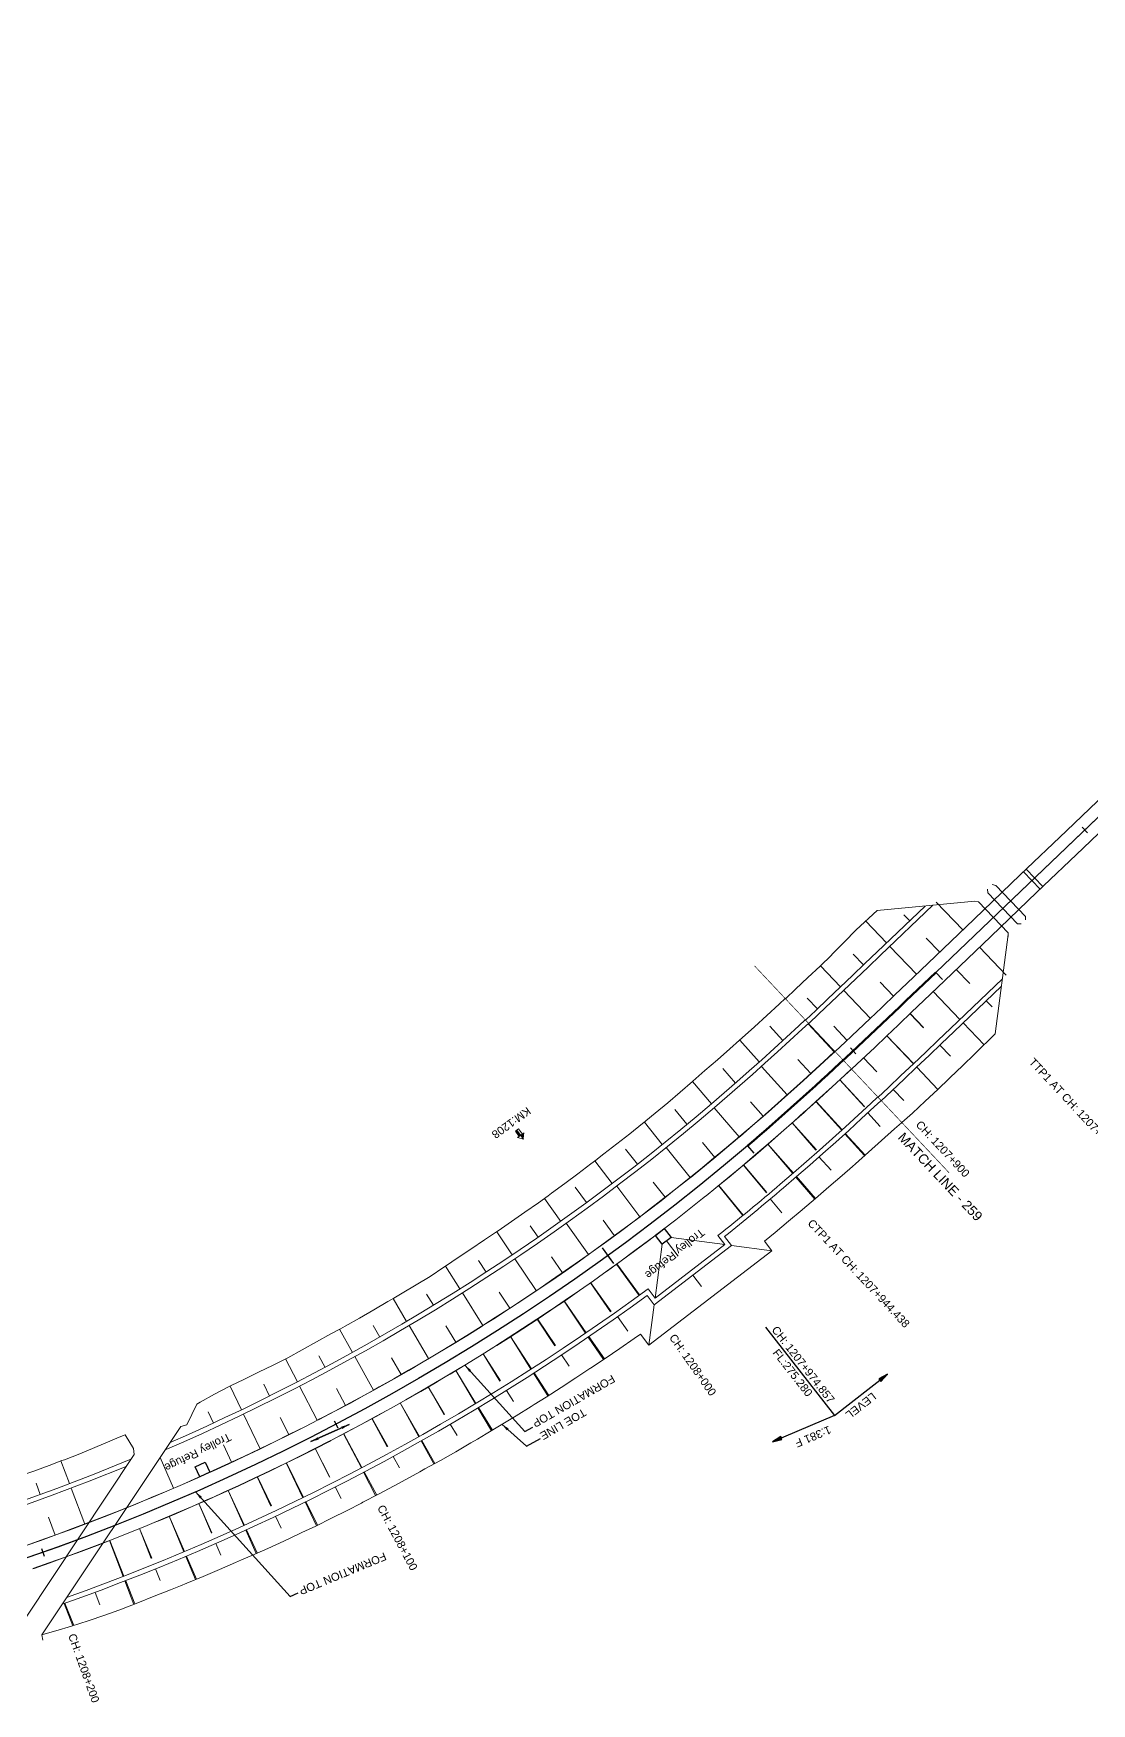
# Model space of a CAD drawing. Header units: metres. Extents: x 628619 to 633107, y 3388321 to 3391067.
# Drawn here: x 630311 to 630642, y 3389615 to 3390137 of the extents above; entities that cross this region are included whole.
import ezdxf
from ezdxf.enums import TextEntityAlignment as Align

# ---------------------------------------------------------------- set-up
doc = ezdxf.new("R2010")
doc.units = ezdxf.units.M
doc.header["$MEASUREMENT"] = 0
doc.linetypes.add('CENTER2', pattern=[1.125, 0.75, -0.125, 0.125, -0.125])
doc.linetypes.add('PHANTOM2', pattern=[1.25, 0.625, -0.125, 0.125, -0.125, 0.125, -0.125])
for name, color, linetype, lineweight in [('C-ALIG-DG-SPIRAL', 1, 'CENTER2', 70), ('C-ALIG-LABL-DG', 1, 'Continuous', 25), ('C-ALIG-LABL-DG-MARK', 1, 'Continuous', 25), ('Km post', 1, 'Continuous', 13), ('MATCH LINE', 7, 'Continuous', 0), ('PROPOSED DFCC TOE LINE', 239, 'Continuous', 0), ('PROPOSED DFCC TOE SLOPES', 239, 'Continuous', 0), ('PROPOSED DFCC TRACK', 1, 'Continuous', 0), ('PROPOSED FORMATION LINE - PLAN', 187, 'Continuous', 0)]:
    doc.layers.add(name, color=color, linetype=linetype, lineweight=lineweight)
doc.layers.add('Trolley Refuse', color=10, linetype='Continuous')
doc.styles.add('Arial', font='arial.ttf')
doc.styles.get("Standard").update_dxf_attribs({"font": 'arial.ttf'})
doc.dimstyles.new('ISO-25', dxfattribs={"dimtxt": 2.5, "dimasz": 2.5, "dimexe": 1.25, "dimexo": 0.625, "dimtad": 1, "dimtxsty": 'Standard', "dimcen": 2.5, "dimadec": 0, "dimazin": 0, "dimtfac": 1, "dimtmove": 0, "dimatfit": 3, "dimfxl": 1, "dimarcsym": 0})

# ---------------------------------------------------------------- blocks, each defined once
blk = doc.blocks.new('Direction')
h = blk.add_hatch(color=256)
h.dxf.hatch_style = 1
h.paths.add_polyline_path([(-5.54, 0), (-4.75, -0.13), (-4.75, 0.13)])
blk.add_lwpolyline([(-5.54, 0), (-4.75, -0.13), (-4.75, 0.13)], close=True)
blk.add_lwpolyline([(0, 0), (-5.54, 0)])
blk = doc.blocks.new('Tick Hor')
blk.add_lwpolyline([(-0.5, 0), (0.5, 0)])
blk = doc.blocks.new('KM Post')
at = {"layer": 'Km post', "lineweight": 13}
h = blk.add_hatch(color=256, dxfattribs=at)
h.paths.add_polyline_path([(0, -8.9), (1.6, -8.9), (1.6, -3.8), (0, -3.8)])
h.paths.add_polyline_path([(0, -3.8), (0, 0), (-3.4, -3.8)])
for p, q in [((0, -8.9), (0, 0)), ((3.1, -3.8), (0, 0)), ((3.1, -3.8), (-3.4, -3.8))]:
    blk.add_line(p, q, dxfattribs=at)
blk.add_lwpolyline([(1.6, -3.8), (1.6, -8.9), (-1.6, -8.9), (-1.6, -3.8)], dxfattribs=at)

msp = doc.modelspace()

# ---------------------------------------------------------------- linework, layer by layer
at = {"layer": 'C-ALIG-DG-SPIRAL', "color": 1, "linetype": 'Continuous', "lineweight": 30, "flags": 128}
for points in [[(630900.1188, 3390137.2816), (630593.4088, 3389843.8346), (630589.5548, 3389840.1479), (630585.699, 3389836.4632), (630581.8394, 3389832.7824), (630577.9742, 3389829.1076), (630574.1014, 3389825.4407), (630570.2194, 3389821.7836), (630566.3261, 3389818.1385), (630562.4199, 3389814.5073), (630558.4988, 3389810.8921), (630554.5612, 3389807.2949), (630550.6053, 3389803.7179), (630546.6294, 3389800.1631), (630542.6319, 3389796.6327), (630538.611, 3389793.1288), (630534.5653, 3389789.6536, -0.47078903), (629471.8222, 3389976.5204)], [(630534.5699, 3389789.6485, -0.47078547), (629471.8222, 3389976.5204)]]:
    msp.add_lwpolyline(points, format="xyb", dxfattribs=at)
msp.add_lwpolyline([(630899.2534, 3390136.4536), (630593.4088, 3389843.8346)], dxfattribs=at)
at = {"layer": 'C-ALIG-DG-SPIRAL', "color": 1, "linetype": 'Continuous', "lineweight": 50, "flags": 128}
msp.add_lwpolyline([(630593.4088, 3389843.8346), (630591.5441, 3389842.0506), (630589.6792, 3389840.2668), (630587.8138, 3389838.4835), (630585.9479, 3389836.7008), (630584.081, 3389834.9191), (630582.2132, 3389833.1384), (630580.344, 3389831.3591), (630578.4734, 3389829.5813), (630576.6011, 3389827.8053), (630574.7268, 3389826.0313), (630572.8505, 3389824.2595), (630570.9719, 3389822.4902), (630569.0907, 3389820.7236), (630567.2068, 3389818.9599), (630565.32, 3389817.1993), (630563.43, 3389815.4421), (630561.5367, 3389813.6885), (630559.6399, 3389811.9388), (630557.7393, 3389810.1931), (630555.8347, 3389808.4517), (630553.9261, 3389806.7148), (630552.0131, 3389804.9827), (630550.0956, 3389803.2556), (630548.1733, 3389801.5338), (630546.2462, 3389799.8174), (630544.3139, 3389798.1068), (630542.3764, 3389796.4022), (630540.4334, 3389794.7038), (630538.4848, 3389793.0119), (630536.5304, 3389791.3267), (630534.5699, 3389789.6485)], dxfattribs=at)
at = {"layer": 'C-ALIG-LABL-DG', "color": 1, "linetype": 'Continuous', "lineweight": 25}
msp.add_line((630490.9017, 3389755.3171), (630492.3676, 3389753.292), dxfattribs=at)
at = {"layer": 'C-ALIG-LABL-DG-MARK', "color": 1, "linetype": 'Continuous', "lineweight": 25}
for p, q in [((630593.4088, 3389843.8346), (630595.4827, 3389841.6669)), ((630534.5699, 3389789.6485), (630536.5162, 3389787.3655))]:
    msp.add_line(p, q, dxfattribs=at)
at = {"layer": 'MATCH LINE', "color": 10, "linetype": 'PHANTOM2', "ltscale": 15, "const_width": 0.2}
msp.add_lwpolyline([(630536.7732, 3389845.8983), (630597.5689, 3389781.2417)], dxfattribs=at)
at = {"layer": 'PROPOSED DFCC TOE LINE', "lineweight": 0, "flags": 128}
for points in [[(630340.4492, 3389689.4801, -0.29163), (629616.4571, 3389819.4965), (629618.7764, 3389821.9275), (629598.8795, 3389840.9107), (629596.6248, 3389838.5475, -0.02704754), (629547.2246, 3389893.6031, -0.02704754)], [(630341.9349, 3389691.716, -0.29190762), (629618.5964, 3389819.5659), (629620.8972, 3389821.9774), (629598.8297, 3389843.0315), (629596.6008, 3389840.6953, -0.02648302), (629548.3966, 3389894.5394, -0.02648302)], [(630553.7257, 3389827.9976), (630551.6861, 3389826.1016), (630547.8154, 3389822.5328), (630543.9343, 3389818.9873), (630540.0412, 3389815.467), (630536.1343, 3389811.9739), (630532.2122, 3389808.5101), (630528.2732, 3389805.0775), (630524.2926, 3389801.6583, -0.07431499), (630352.658, 3389694.6349, -0.07431499)], [(630552.7043, 3389829.0961), (630550.667, 3389827.2023), (630546.8012, 3389823.6379), (630542.9255, 3389820.0973), (630539.0383, 3389816.5824), (630535.138, 3389813.0952), (630531.223, 3389809.6377), (630527.2917, 3389806.2119), (630523.3173, 3389802.798, -0.07345534), (630354.199, 3389696.9425, -0.07345534)], [(630575.2435, 3389804.8558), (630573.1537, 3389802.9131), (630569.1822, 3389799.2514), (630565.1881, 3389795.6026), (630561.1694, 3389791.9688), (630557.1245, 3389788.3523), (630553.0515, 3389784.7553), (630548.9489, 3389781.1801), (630544.8383, 3389777.6492, -0.00881014), (630525.359, 3389761.6252), (630527.519, 3389758.8054), (630505.6875, 3389742.083), (630503.4925, 3389744.9486, -0.07220997), (630321.8382, 3389648.483)], [(630576.265, 3389803.7573), (630574.1727, 3389801.8123), (630570.1965, 3389798.1463), (630566.197, 3389794.4925), (630562.1724, 3389790.8534), (630558.1209, 3389787.231), (630554.0408, 3389783.6277), (630549.9303, 3389780.0457), (630545.8136, 3389776.5095, -0.00829713), (630527.4456, 3389761.3679), (630529.6219, 3389758.5267), (630505.4089, 3389739.98), (630503.1937, 3389742.872, -0.07240294), (630320.4422, 3389646.3926)]]:
    msp.add_lwpolyline(points, format="xyb", dxfattribs=at)
for points in [[(630546.5247, 3389835.742), (630549.5841, 3389838.6261), (630553.4476, 3389842.2144), (630557.309, 3389845.8248), (630560.7793, 3389849.2709), (630561.0704, 3389849.5596), (630564.8127, 3389853.3337), (630568.5346, 3389857.1485), (630575.1426, 3389863.1468), (630605.6224, 3389866.1111)], [(630590.0882, 3389864.6003), (630575.113, 3389850.2728), (630571.2601, 3389846.5871), (630567.4171, 3389842.9146), (630563.5735, 3389839.2491), (630559.7306, 3389835.5955), (630555.8868, 3389831.9559), (630552.7727, 3389829.0224)], [(630592.5035, 3389864.8352), (630576.15, 3389849.1889), (630572.297, 3389845.5032), (630568.4528, 3389841.8296), (630564.6078, 3389838.1628), (630560.7631, 3389834.5074), (630556.9167, 3389830.8654), (630553.7942, 3389827.9239)], [(630616.0186, 3389855.646), (630611.9586, 3389824.6668), (630605.6374, 3389818.3688), (630601.77, 3389814.6862), (630597.8932, 3389810.9937), (630597.5932, 3389810.7082), (630594.0027, 3389807.2957), (630590.0967, 3389803.5943), (630586.1586, 3389799.9068), (630582.8459, 3389796.8998), (630582.7348, 3389796.7991)], [(630614.2135, 3389841.8729), (630597.9954, 3389826.3561), (630594.1405, 3389822.6685), (630590.273, 3389818.9727), (630586.3988, 3389815.278), (630582.5131, 3389811.5837), (630578.6141, 3389807.8918), (630575.3125, 3389804.7816)], [(630613.9025, 3389839.4993), (630599.0324, 3389825.2723), (630595.1774, 3389821.5846), (630591.3088, 3389817.8877), (630587.4332, 3389814.1917), (630583.5456, 3389810.4955), (630579.644, 3389806.8013), (630576.3339, 3389803.6831)], [(630359.365, 3389702.4969), (630362.5216, 3389708.9739), (630363.585, 3389709.5594), (630368.0874, 3389712.0184), (630372.5987, 3389714.4482), (630373.2147, 3389714.739), (630377.2193, 3389716.6468), (630381.8239, 3389718.8795), (630386.4119, 3389721.1466), (630390.5211, 3389723.2197), (630390.9773, 3389723.4595), (630395.4795, 3389725.8936), (630399.9626, 3389728.3615), (630404.4263, 3389730.8632), (630407.4038, 3389732.5147), (630408.9, 3389733.3456), (630413.3601, 3389735.8521), (630417.8011, 3389738.3925), (630422.2227, 3389740.9665), (630424.1265, 3389742.0859), (630426.6278, 3389743.5688), (630431.0224, 3389746.1891), (630435.3929, 3389748.8496), (630439.6492, 3389751.6927), (630440.4938, 3389752.2505), (630443.9075, 3389754.5287), (630448.142, 3389757.3988), (630452.3826, 3389760.2569), (630456.4768, 3389763.0018), (630456.6293, 3389763.1048), (630460.8569, 3389765.9809), (630465.0574, 3389768.8962), (630469.2308, 3389771.8502), (630472.2595, 3389774.0329), (630473.3756, 3389774.8437), (630477.4972, 3389777.8686), (630481.5954, 3389780.9248), (630485.6724, 3389784.0087), (630487.5039, 3389785.4078), (630487.6884, 3389785.5493), (630489.7287, 3389787.1194), (630493.7661, 3389790.2542), (630497.7879, 3389793.4088), (630501.7713, 3389796.6118), (630502.6338, 3389797.3094), (630502.8145, 3389797.4557), (630505.7366, 3389799.8368), (630509.6773, 3389803.0915), (630513.5659, 3389806.4084), (630517.4211, 3389809.7636), (630517.531, 3389809.8607), (630521.2621, 3389813.1776), (630525.1561, 3389816.5499), (630529.0351, 3389819.9598), (630532.0426, 3389822.6429), (630532.8968, 3389823.4094), (630536.7492, 3389826.8895), (630540.6025, 3389830.3888), (630544.4393, 3389833.926), (630546.4577, 3389835.814)], [(630582.6663, 3389796.8729), (630582.6663, 3389796.8729), (630580.5235, 3389794.9558), (630576.4504, 3389791.3353), (630572.3844, 3389787.688), (630568.2974, 3389784.0446), (630567.388, 3389783.2402), (630564.1782, 3389780.4176), (630560.0246, 3389776.81), (630555.8515, 3389773.2053), (630551.7661, 3389769.7211), (630551.6454, 3389769.6189), (630547.426, 3389766.0752), (630543.1802, 3389762.5634), (630539.919, 3389759.8801), (630542.236, 3389756.8551), (630503.7373, 3389727.3659), (630501.1223, 3389730.7798), (630499.1865, 3389729.4362), (630494.6511, 3389726.3131), (630490.0986, 3389723.2156), (630485.5244, 3389720.1505), (630485.3593, 3389720.0409), (630480.9273, 3389717.1205), (630476.3101, 3389714.1216), (630471.6747, 3389711.1512), (630467.9399, 3389708.7945), (630467.0166, 3389708.2169), (630462.3365, 3389705.318), (630457.6345, 3389702.4552), (630452.9106, 3389699.6288), (630450.2163, 3389698.0385), (630448.1655, 3389696.8384), (630443.3995, 3389694.0842), (630438.6142, 3389691.3641), (630433.8109, 3389688.676), (630432.1996, 3389687.785), (630428.9875, 3389686.0245), (630424.1459, 3389683.4065), (630419.2895, 3389680.8163), (630414.4134, 3389678.2632), (630413.9213, 3389678.0081), (630409.518, 3389675.7473), (630404.6035, 3389673.2689), (630399.6658, 3389670.8369), (630395.3574, 3389668.787), (630394.6929, 3389668.4779), (630389.6987, 3389666.1652), (630384.6948, 3389663.8749), (630379.6637, 3389661.6452), (630376.4787, 3389660.2349), (630374.6312, 3389659.4204), (630369.5852, 3389657.227), (630364.5105, 3389655.1009), (630359.4154, 3389653.0249), (630357.3805, 3389652.1991), (630354.3165, 3389650.9604), (630349.2183, 3389648.8945), (630344.1073, 3389646.86), (630338.9837, 3389644.8571), (630338.1321, 3389644.5367), (630333.8131, 3389642.9783), (630328.5981, 3389641.2235), (630323.367, 3389639.5201), (630318.4293, 3389638.1249), (630318.0663, 3389638.0239), (630314.0536, 3389636.8258)], [(630306.7159, 3389686.3217), (630311.5389, 3389688.0443), (630316.3514, 3389689.7965), (630320.3579, 3389691.2866), (630321.1508, 3389691.5849), (630325.9484, 3389693.3794), (630330.6805, 3389695.3411), (630335.3701, 3389697.4043), (630338.2056, 3389698.5974), (630340.1269, 3389699.3008), (630342.7434, 3389695.1221)]]:
    msp.add_lwpolyline(points, dxfattribs=at)
at = {"layer": 'PROPOSED DFCC TOE SLOPES', "flags": 128}
for points in [[(630601.8673, 3389857.1173), (630593.537, 3389865.8241)], [(630578.0494, 3389853.0822), (630571.545, 3389859.8811)], [(630585.2745, 3389859.9948), (630583.4637, 3389861.8874)], [(630587.4163, 3389843.2911), (630579.0864, 3389851.9983)], [(630594.6418, 3389850.2042), (630590.4593, 3389854.5756)], [(630607.0522, 3389851.6981), (630615.3825, 3389842.9913)], [(630570.8304, 3389846.1764), (630567.6123, 3389849.544)], [(630563.622, 3389839.2954), (630557.3596, 3389845.8751)], [(630599.8266, 3389844.785), (630604.009, 3389840.4135)], [(630572.9637, 3389829.4803), (630564.6561, 3389838.2088)], [(630580.1917, 3389836.3801), (630576.0119, 3389840.7541)], [(630592.6008, 3389837.8717), (630600.9304, 3389829.1642)], [(630592.601, 3389837.8719), (630600.9313, 3389829.1651)], [(630556.4162, 3389832.4572), (630553.2679, 3389835.7904)], [(630585.3718, 3389830.9564), (630589.5493, 3389826.5802)], [(630585.3747, 3389830.9591), (630589.5395, 3389826.6054)], [(630609.1939, 3389834.9943), (630611.0049, 3389833.1014)], [(630545.6513, 3389822.5714), (630541.6038, 3389827.0006)], [(630561.6622, 3389818.9882), (630553.4962, 3389827.7811)], [(630565.7204, 3389822.6066), (630561.5661, 3389827.0049)], [(630601.9673, 3389828.0802), (630608.5148, 3389821.2357)], [(630538.2685, 3389815.8821), (630532.1361, 3389822.7268)], [(630578.1304, 3389824.0439), (630586.4252, 3389815.3031)], [(630578.1384, 3389824.0515), (630586.4588, 3389815.3352)], [(630594.728, 3389821.1551), (630598.022, 3389817.7045)], [(630554.3314, 3389812.2319), (630550.2839, 3389816.6611)], [(630570.864, 3389817.1482), (630575.0079, 3389812.7402)], [(630570.8767, 3389817.1603), (630575.0241, 3389812.7899)], [(630530.8166, 3389809.2805), (630526.8654, 3389813.7959)], [(630546.9486, 3389805.5426), (630538.9412, 3389814.4802)], [(630563.3813, 3389810.2931), (630571.0946, 3389801.8619)], [(630563.4033, 3389810.3134), (630571.185, 3389801.9427)], [(630587.4577, 3389814.215), (630594.0139, 3389807.3063)], [(630523.2891, 3389802.7743), (630517.3715, 3389809.7204)], [(630580.1451, 3389807.2758), (630583.395, 3389803.8189)], [(630515.6722, 3389796.3784), (630511.8463, 3389801.0003)], [(630531.9692, 3389792.4347), (630524.1872, 3389801.5693)], [(630539.4967, 3389798.941), (630535.5456, 3389803.4563)], [(630555.976, 3389803.5185), (630564.0228, 3389794.5489)], [(630556.0031, 3389803.5431), (630564.137, 3389794.6522)], [(630572.1626, 3389799.959), (630576.0192, 3389795.7434)], [(630507.967, 3389790.0908), (630502.3499, 3389797.0798)], [(630548.5001, 3389796.8122), (630555.9681, 3389788.2926)], [(630548.5325, 3389796.8408), (630556.0989, 3389788.4065)], [(630516.6471, 3389779.7513), (630509.1296, 3389789.1048)], [(630524.3523, 3389786.0389), (630520.5264, 3389790.6608)], [(630540.9415, 3389790.1872), (630548.7602, 3389781.0181)], [(630540.9803, 3389790.2205), (630548.9238, 3389781.1583)], [(630565.0244, 3389793.4323), (630571.1583, 3389786.595)], [(630565.1496, 3389793.5455), (630571.3511, 3389786.7668)], [(630492.2879, 3389777.8504), (630486.9062, 3389784.9512)], [(630500.1683, 3389783.9178), (630496.4761, 3389788.6471)], [(630533.3324, 3389783.6987), (630540.6514, 3389775.1156)], [(630556.9224, 3389786.1921), (630560.738, 3389782.0035)], [(630533.2915, 3389783.6641), (630540.4872, 3389774.9775)], [(630549.7335, 3389779.8767), (630555.603, 3389772.9934)], [(630549.9125, 3389780.0304), (630555.8763, 3389773.2267)], [(630484.3162, 3389771.9034), (630480.7608, 3389776.7365)], [(630500.968, 3389767.5109), (630493.7198, 3389777.0745)], [(630508.8484, 3389773.5782), (630505.1562, 3389778.3076)], [(630525.5492, 3389777.2513), (630533.1056, 3389767.8602)], [(630525.5905, 3389777.2851), (630533.2798, 3389768.0025)], [(630476.2652, 3389766.0634), (630471.1472, 3389773.2313)], [(630541.7138, 3389773.044), (630545.3117, 3389768.7006)], [(630461.0649, 3389755.6042), (630456.2135, 3389762.8253)], [(630469.1245, 3389761.1011), (630466.6414, 3389764.6866)], [(630484.9453, 3389755.7239), (630477.9722, 3389765.4899)], [(630492.9963, 3389761.5639), (630489.4409, 3389766.397)], [(630507.9169, 3389758.9065), (630505.6875, 3389742.083)], [(630509.3062, 3389759.9706), (630512.9547, 3389755.2074)], [(630510.6955, 3389761.0348), (630527.519, 3389758.8054)], [(630529.6219, 3389758.5267), (630542.236, 3389756.8551)], [(630452.9315, 3389750.2255), (630450.5779, 3389753.8399)], [(630468.5928, 3389744.3993), (630461.9014, 3389754.3591)], [(630476.8086, 3389750.0055), (630473.3918, 3389754.9391)], [(630493.6913, 3389752.7208), (630500.7018, 3389742.9142)], [(630493.7345, 3389752.7521), (630500.8838, 3389743.0463)], [(630444.7238, 3389744.9647), (630440.236, 3389752.0802)], [(630517.5154, 3389749.2534), (630520.251, 3389745.6819)], [(630428.079, 3389734.7924), (630423.8577, 3389741.9278)], [(630436.4362, 3389739.8181), (630434.2834, 3389743.3409)], [(630451.9254, 3389733.5461), (630445.524, 3389743.6959)], [(630460.2978, 3389738.9129), (630457.0231, 3389743.942)], [(630485.5127, 3389746.8746), (630491.8154, 3389737.7875)], [(630485.5564, 3389746.9052), (630491.9888, 3389737.9072)], [(630477.2513, 3389741.1451), (630483.9771, 3389731.1445)], [(630477.2959, 3389741.1753), (630484.1644, 3389731.2724)], [(630505.4089, 3389739.98), (630503.7373, 3389727.3659)], [(630411.1505, 3389725.0998), (630407.1286, 3389732.362)], [(630419.6495, 3389729.8857), (630417.587, 3389733.488)], [(630434.9526, 3389723.1738), (630428.8428, 3389733.5014)], [(630443.4739, 3389728.3021), (630440.3445, 3389733.4229)], [(630468.9079, 3389735.5341), (630474.3946, 3389727.1133)], [(630468.9534, 3389735.5645), (630474.562, 3389727.225)], [(630493.9787, 3389736.2851), (630497.1949, 3389731.7861)], [(630460.4846, 3389730.0463), (630466.92, 3389719.8554)], [(630460.5294, 3389730.0752), (630467.1092, 3389719.9768)], [(630484.8142, 3389729.8997), (630489.5547, 3389722.8512)], [(630485.0193, 3389730.0398), (630489.8623, 3389723.0573)], [(630393.9519, 3389715.8948), (630390.2376, 3389723.0766)], [(630402.5859, 3389720.4368), (630400.6493, 3389724.0552)], [(630417.6905, 3389713.2905), (630411.8772, 3389723.7876)], [(630426.3547, 3389718.1743), (630423.3729, 3389723.3824)], [(630451.9841, 3389724.6789), (630457.2289, 3389716.1055)], [(630452.0294, 3389724.7071), (630457.3955, 3389716.2095)], [(630476.5158, 3389724.3199), (630478.8707, 3389720.8185)], [(630443.4081, 3389719.433), (630449.552, 3389709.0611)], [(630443.4538, 3389719.4605), (630449.7447, 3389709.1771)], [(630467.7209, 3389718.587), (630472.2028, 3389711.4896)], [(630467.9281, 3389718.72), (630472.5106, 3389711.6869)], [(630376.5033, 3389707.1878), (630372.9338, 3389714.6064)], [(630385.2583, 3389711.4788), (630383.4368, 3389715.1286)], [(630400.1531, 3389703.9045), (630394.641, 3389714.5624)], [(630408.9542, 3389708.5379), (630406.1224, 3389713.829)], [(630434.7583, 3389714.3096), (630439.7569, 3389705.5906)], [(630434.8044, 3389714.3365), (630439.9266, 3389705.6895)], [(630459.2665, 3389713.2466), (630461.4976, 3389709.7135)], [(630367.6838, 3389703.0204), (630366.0597, 3389706.5222)], [(630382.3565, 3389695.0228), (630377.1536, 3389705.8361)], [(630426.0365, 3389709.3099), (630431.8828, 3389698.7673)], [(630426.083, 3389709.3361), (630432.0787, 3389698.8778)], [(630450.3165, 3389707.7705), (630454.5561, 3389700.6134)], [(630450.5275, 3389707.8975), (630454.869, 3389700.8006)], [(630391.2863, 3389699.4003), (630388.6064, 3389704.77)], [(630417.2444, 3389704.4348), (630421.9928, 3389695.5772)], [(630417.2913, 3389704.4603), (630422.1654, 3389695.6708)], [(630441.713, 3389702.6738), (630443.8233, 3389699.1112)], [(630373.3626, 3389690.7762), (630370.8376, 3389696.2205)], [(630399.4554, 3389695.0617), (630403.9468, 3389686.0711)], [(630399.5042, 3389695.0863), (630404.1263, 3389686.1616)], [(630408.3838, 3389699.6853), (630413.9267, 3389688.9825)], [(630408.4311, 3389699.71), (630414.1257, 3389689.0873)], [(630432.6103, 3389697.4555), (630436.6101, 3389690.2425)], [(630432.8248, 3389697.5764), (630436.9275, 3389690.4201)], [(630322.749, 3389684.0981), (630320.0607, 3389691.1761)], [(630355.1999, 3389682.6673), (630351.0767, 3389692.2669)], [(630390.4613, 3389690.5689), (630395.6918, 3389679.7113)], [(630390.5096, 3389690.5928), (630395.8956, 3389679.8113)], [(630423.8647, 3389692.6066), (630425.8596, 3389689.0092)], [(630381.404, 3389686.2061), (630385.6367, 3389677.0904)], [(630381.4522, 3389686.2291), (630385.814, 3389677.1748)], [(630414.6166, 3389687.6505), (630418.3978, 3389680.3494)], [(630414.8344, 3389687.7653), (630418.7196, 3389680.5179)], [(630313.608, 3389680.7021), (630312.3082, 3389684.2785)], [(630327.542, 3389671.4786), (630323.2816, 3389682.6958)], [(630372.2856, 3389681.9727), (630377.2062, 3389670.9681)], [(630372.3341, 3389681.9949), (630377.4108, 3389671.0613)], [(630405.736, 3389683.0534), (630407.6277, 3389679.4007)], [(630363.1079, 3389677.8695), (630367.0793, 3389668.6371)], [(630363.1567, 3389677.8909), (630367.2591, 3389668.7161)], [(630396.3428, 3389678.3599), (630399.9092, 3389670.9568)], [(630396.566, 3389678.4694), (630400.2381, 3389671.1188)], [(630318.2189, 3389668.016), (630316.1689, 3389673.6563)], [(630344.5819, 3389670.0569), (630348.2889, 3389660.7154)], [(630344.6314, 3389670.0768), (630348.4711, 3389660.7889)], [(630353.8727, 3389673.8973), (630358.4783, 3389662.7564)], [(630353.9218, 3389673.918), (630358.6856, 3389662.8438)], [(630377.8185, 3389669.5987), (630381.0917, 3389662.2781)], [(630378.0425, 3389669.7008), (630381.4212, 3389662.4242)], [(630387.1119, 3389673.9131), (630388.8213, 3389670.2318)], [(630335.2374, 3389666.3491), (630339.5236, 3389655.0831)], [(630335.2872, 3389666.3683), (630339.7332, 3389655.1645)], [(630368.4643, 3389665.4174), (630370.0367, 3389661.7621)], [(630359.0514, 3389661.3702), (630362.0565, 3389654.101)], [(630359.2783, 3389661.4659), (630362.3883, 3389654.2362)], [(630340.057, 3389653.6811), (630342.8405, 3389646.3648)], [(630340.2865, 3389653.7703), (630343.1736, 3389646.495)], [(630349.5817, 3389657.4578), (630351.0202, 3389653.8327)], [(630330.7101, 3389650.1267), (630332.2553, 3389646.2328)], [(630321.0845, 3389646.621), (630323.7399, 3389639.6415)], [(630321.3108, 3389646.7016), (630324.0699, 3389639.749)]]:
    msp.add_lwpolyline(points, dxfattribs=at)
at = {"layer": 'PROPOSED DFCC TRACK', "flags": 128}
msp.add_lwpolyline([(630620.8174, 3389875.2478), (630621.6844, 3389876.0774), (630626.8693, 3389870.6582), (630626.0022, 3389869.8287)], close=True, dxfattribs=at)
at = {"layer": 'PROPOSED DFCC TRACK', "linetype": 'Continuous', "flags": 128}
for points in [[(630620.0755, 3389858.9843), (630618.9572, 3389859.0007), (630609.6887, 3389868.6881), (630609.5207, 3389869.8409)], [(630621.3995, 3389860.2511), (630621.4326, 3389861.3691), (630612.1641, 3389871.0564), (630611.0199, 3389871.2752)], [(630616.0021, 3389855.0871), (630616.0351, 3389856.205), (630606.7667, 3389865.8924), (630605.6224, 3389866.1111)], [(630314.4007, 3389635.1935), (630314.0606, 3389636.8363), (630357.5449, 3389701.9529), (630359.365, 3389702.4969)], [(630298.8396, 3389629.0152), (630300.4866, 3389629.3344), (630342.9428, 3389693.233), (630342.7434, 3389695.1221)]]:
    msp.add_lwpolyline(points, dxfattribs=at)
at = {"layer": 'PROPOSED FORMATION LINE - PLAN', "lineweight": 0, "flags": 128}
for points in [[(630648.731, 3389901.9544), (630634.2799, 3389888.1282), (630619.8288, 3389874.302), (630605.3776, 3389860.4758), (630590.9265, 3389846.6495), (630584.4803, 3389840.4821), (630580.6271, 3389836.7961), (630576.7733, 3389833.1134), (630576.4755, 3389832.8291), (630572.9172, 3389829.4359), (630569.0568, 3389825.7657), (630565.1903, 3389822.1047), (630562.0005, 3389819.0983)], [(630653.9159, 3389896.5353), (630639.4647, 3389882.709), (630625.0136, 3389868.8828), (630610.5624, 3389855.0566), (630596.1113, 3389841.2303), (630589.6651, 3389835.0629), (630585.8105, 3389831.3756), (630581.9526, 3389827.6889), (630581.6544, 3389827.4042), (630578.0895, 3389824.0049), (630574.2195, 3389820.3254), (630570.3405, 3389816.6525), (630567.1235, 3389813.6206), (630567.1077, 3389813.6057)], [(630561.8988, 3389819.2077), (630559.8381, 3389817.2956), (630555.9292, 3389813.6915), (630552.0051, 3389810.1068), (630548.0643, 3389806.5434), (630547.1893, 3389805.7575), (630544.105, 3389803.0035), (630540.1256, 3389799.489), (630536.1244, 3389796.0023), (630532.2153, 3389792.6437), (630532.1, 3389792.5454), (630528.0678, 3389789.1342), (630524.0098, 3389785.7536), (630519.9263, 3389782.404), (630516.8986, 3389779.9536), (630516.7114, 3389779.803), (630515.8176, 3389779.0854), (630511.6837, 3389775.798), (630507.525, 3389772.5422), (630503.3418, 3389769.318), (630501.2257, 3389767.7061), (630501.0342, 3389767.5609), (630499.1342, 3389766.1256), (630494.9025, 3389762.9652), (630490.647, 3389759.837), (630486.3678, 3389756.7412), (630485.2092, 3389755.9114), (630482.0653, 3389753.6779), (630477.7397, 3389750.6474), (630473.3912, 3389747.6497), (630469.0201, 3389744.6852), (630468.8624, 3389744.5791), (630464.6267, 3389741.7538), (630460.2111, 3389738.8559), (630455.7736, 3389735.9916), (630452.1984, 3389733.7183), (630451.3146, 3389733.161), (630446.8342, 3389730.3644), (630442.3327, 3389727.6018), (630437.8104, 3389724.8734), (630435.231, 3389723.3381), (630433.2676, 3389722.1794), (630428.7044, 3389719.52), (630424.1212, 3389716.8953), (630419.5182, 3389714.3054), (630417.974, 3389713.4468), (630414.8957, 3389711.7504), (630410.2539, 3389709.2307), (630405.5932, 3389706.7462), (630400.9137, 3389704.2971), (630400.4415, 3389704.0525), (630396.2158, 3389701.8837), (630391.4997, 3389699.5059), (630386.7658, 3389697.164), (630382.6477, 3389695.1629), (630382.0142, 3389694.858), (630377.2452, 3389692.5882), (630372.4591, 3389690.3546), (630367.6563, 3389688.1574), (630364.6073, 3389686.7853), (630362.8369, 3389685.9967), (630358.0013, 3389683.8726), (630353.1496, 3389681.7852), (630348.2823, 3389679.7347), (630346.3349, 3389678.9265), (630343.3996, 3389677.7212), (630338.5018, 3389675.7448), (630333.589, 3389673.8057), (630328.6618, 3389671.9038), (630327.8454, 3389671.5929), (630323.7202, 3389670.0394), (630318.7646, 3389668.2125), (630313.7953, 3389666.4233), (630309.154, 3389664.7904)], [(630561.9328, 3389819.1711), (630561.9328, 3389819.1711), (630559.8721, 3389817.2589), (630555.963, 3389813.6547), (630552.0388, 3389810.0698), (630548.0978, 3389806.5062), (630547.2227, 3389805.7203), (630544.1382, 3389802.9661), (630540.1586, 3389799.4515), (630536.1572, 3389795.9645), (630532.2478, 3389792.6057), (630532.1324, 3389792.5073), (630528.1, 3389789.0959), (630524.0417, 3389785.7151), (630519.9579, 3389782.3652), (630516.93, 3389779.9146), (630516.7428, 3389779.764), (630515.8488, 3389779.0463), (630511.7147, 3389775.7588), (630507.5557, 3389772.5027), (630503.3722, 3389769.2782), (630501.2559, 3389767.6663), (630501.0644, 3389767.5211), (630499.1643, 3389766.0856), (630494.9323, 3389762.925), (630490.6765, 3389759.7966), (630486.397, 3389756.7005), (630485.2383, 3389755.8707), (630482.0942, 3389753.6371), (630477.7683, 3389750.6063), (630473.4195, 3389747.6084), (630469.048, 3389744.6437), (630468.8903, 3389744.5376), (630464.6542, 3389741.7121), (630460.2384, 3389738.814), (630455.8006, 3389735.9495), (630452.2251, 3389733.6761), (630451.3412, 3389733.1187), (630446.8605, 3389730.3219), (630442.3587, 3389727.5591), (630437.8361, 3389724.8305), (630435.2565, 3389723.2951), (630433.2929, 3389722.1363), (630428.7294, 3389719.4767), (630424.1459, 3389716.8518), (630419.5425, 3389714.2617), (630417.9983, 3389713.4031), (630414.9197, 3389711.7066), (630410.2776, 3389709.1866), (630405.6165, 3389706.702), (630400.9367, 3389704.2528), (630400.4645, 3389704.0081), (630396.2385, 3389701.8391), (630391.5221, 3389699.4612), (630386.7878, 3389697.1191), (630382.6695, 3389695.1179), (630382.0358, 3389694.813), (630377.2665, 3389692.543), (630372.4801, 3389690.3092), (630367.6769, 3389688.1118), (630364.6277, 3389686.7397), (630362.8572, 3389685.951), (630358.0212, 3389683.8267), (630353.1692, 3389681.7392), (630348.3016, 3389679.6886), (630346.354, 3389678.8803), (630343.4185, 3389677.675), (630338.5203, 3389675.6984), (630333.6072, 3389673.7591), (630328.6796, 3389671.8571), (630327.8632, 3389671.5461), (630323.7377, 3389669.9925), (630318.7817, 3389668.1655), (630313.8121, 3389666.3761), (630309.1705, 3389664.7432)], [(630567.0399, 3389813.6786), (630567.0399, 3389813.6786), (630564.9677, 3389811.7557), (630561.0347, 3389808.1295), (630557.0836, 3389804.5201), (630553.1128, 3389800.9296), (630552.2307, 3389800.1373), (630549.1205, 3389797.3601), (630545.1051, 3389793.8139), (630541.0648, 3389790.2931), (630537.1148, 3389786.8993), (630536.9982, 3389786.7999), (630532.9222, 3389783.3517), (630528.8203, 3389779.9345), (630524.6925, 3389776.5485), (630521.632, 3389774.0715), (630521.4427, 3389773.9193), (630520.5391, 3389773.1939), (630516.3605, 3389769.871), (630512.1567, 3389766.5798), (630507.9281, 3389763.3206), (630505.789, 3389761.6913), (630505.5955, 3389761.5445), (630503.6749, 3389760.0936), (630499.3973, 3389756.8989), (630495.0956, 3389753.7368), (630490.7701, 3389750.6074), (630489.5989, 3389749.7686), (630486.4209, 3389747.5109), (630482.0484, 3389744.4475), (630477.6527, 3389741.4174), (630473.2342, 3389738.4207), (630473.0747, 3389738.3134), (630468.7931, 3389735.4576), (630464.3296, 3389732.5282), (630459.8441, 3389729.6328), (630456.2301, 3389727.3349), (630455.3367, 3389726.7716), (630450.8077, 3389723.9446), (630446.2574, 3389721.152), (630441.6861, 3389718.3941), (630439.0787, 3389716.8421), (630437.094, 3389715.6709), (630432.4813, 3389712.9826), (630427.8484, 3389710.3294), (630423.1955, 3389707.7114), (630421.6345, 3389706.8435), (630418.5228, 3389705.1288), (630413.8307, 3389702.5817), (630409.1194, 3389700.0703), (630404.3892, 3389697.5947), (630403.9119, 3389697.3474), (630399.6404, 3389695.155), (630394.8732, 3389692.7514), (630390.0878, 3389690.3841), (630385.9252, 3389688.3614), (630385.2847, 3389688.0532), (630380.464, 3389685.7587), (630375.6261, 3389683.5009), (630370.7711, 3389681.2799), (630367.6891, 3389679.8929), (630365.8995, 3389679.0957), (630361.0114, 3389676.9486), (630356.1072, 3389674.8386), (630351.1871, 3389672.7659), (630349.2185, 3389671.9489), (630346.2514, 3389670.7306), (630341.3004, 3389668.7327), (630336.3344, 3389666.7725), (630331.3537, 3389664.85), (630330.5286, 3389664.5357), (630326.3586, 3389662.9654), (630321.3493, 3389661.1187), (630316.3261, 3389659.31), (630311.6344, 3389657.6595), (630311.2893, 3389657.5396)], [(630567.0739, 3389813.6419), (630567.0739, 3389813.6419), (630565.0016, 3389811.719), (630561.0685, 3389808.0927), (630557.1173, 3389804.4831), (630553.1463, 3389800.8924), (630552.2641, 3389800.1001), (630549.1538, 3389797.3227), (630545.1381, 3389793.7763), (630541.0975, 3389790.2553), (630537.1472, 3389786.8613), (630537.0306, 3389786.7619), (630532.9544, 3389783.3134), (630528.8521, 3389779.896), (630524.7241, 3389776.5097), (630521.6633, 3389774.0326), (630521.474, 3389773.8803), (630520.5704, 3389773.1549), (630516.3914, 3389769.8317), (630512.1874, 3389766.5403), (630507.9585, 3389763.2809), (630505.8192, 3389761.6514), (630505.6257, 3389761.5047), (630503.7049, 3389760.0536), (630499.4271, 3389756.8587), (630495.1251, 3389753.6964), (630490.7992, 3389750.5668), (630489.6279, 3389749.728), (630486.4497, 3389747.4701), (630482.0769, 3389744.4065), (630477.6809, 3389741.3761), (630473.2621, 3389738.3792), (630473.1026, 3389738.2719), (630468.8207, 3389735.4159), (630464.3569, 3389732.4863), (630459.871, 3389729.5907), (630456.2568, 3389727.2926), (630455.3633, 3389726.7293), (630450.834, 3389723.9021), (630446.2834, 3389721.1093), (630441.7118, 3389718.3512), (630439.1042, 3389716.7991), (630437.1193, 3389715.6278), (630432.5063, 3389712.9393), (630427.8731, 3389710.2859), (630423.2198, 3389707.6677), (630421.6588, 3389706.7998), (630418.5468, 3389705.0849), (630413.8544, 3389702.5377), (630409.1428, 3389700.0261), (630404.4122, 3389697.5503), (630403.9349, 3389697.303), (630399.6631, 3389695.1104), (630394.8955, 3389692.7067), (630390.1098, 3389690.3392), (630385.9469, 3389688.3163), (630385.3064, 3389688.0081), (630380.4853, 3389685.7135), (630375.647, 3389683.4555), (630370.7918, 3389681.2343), (630367.7095, 3389679.8473), (630365.9198, 3389679.05), (630361.0313, 3389676.9027), (630356.1268, 3389674.7926), (630351.2063, 3389672.7197), (630349.2376, 3389671.9027), (630346.2703, 3389670.6843), (630341.319, 3389668.6863), (630336.3526, 3389666.7259), (630331.3716, 3389664.8033), (630330.5463, 3389664.489), (630326.376, 3389662.9185), (630321.3664, 3389661.0717), (630316.3428, 3389659.2629), (630311.6509, 3389657.6123), (630311.3057, 3389657.4923)]]:
    msp.add_lwpolyline(points, dxfattribs=at)
at = {"layer": 'Trolley Refuse'}
for points in [[(630505.7886, 3389761.685), (630508.5672, 3389763.8133), (630510.6955, 3389761.0348), (630507.9169, 3389758.9065)], [(630361.978, 3389689.3587), (630365.1497, 3389690.8386), (630366.6296, 3389687.6668), (630363.4578, 3389686.1869)]]:
    msp.add_lwpolyline(points, close=True, dxfattribs=at)

# ---------------------------------------------------------------- block references
at = {"layer": 'C-ALIG-LABL-DG', "color": 1, "linetype": 'Continuous', "lineweight": 25}
for name, p, xscale, yscale, zscale, rotation in [('Tick Hor', (630639.9686, 3389888.381), 2.5, 2.5, 2.5, 313.7340101943172), ('Tick Hor', (630567.6207, 3389819.3469), 2.5, 2.5, 2.5, 313.0870348740956), ('KM Post', (630464.6365, 3389791.7518), 0.3933041122191765, 0.3933041122191765, 0.3933041122191765, 216.5638188676344), ('Tick Hor', (630490.9017, 3389755.3171), 6, 6, 6, 305.9000948350817), ('Tick Hor', (630405.9916, 3389702.655), 2.5, 2.5, 2.5, 297.7150639894841), ('Tick Hor', (630314.449, 3389662.6181), 2.5, 2.5, 2.5, 289.5300331438822)]:
    msp.add_blockref(name, p, dxfattribs=dict(at, xscale=xscale, yscale=yscale, zscale=zscale, rotation=rotation))

# ---------------------------------------------------------------- texts
at = {"layer": 'C-ALIG-LABL-DG', "color": 1, "style": 'Arial'}
for s, rotation, p in [('TTP1 AT CH: 1207+864.438', 313, (630622.3125, 3389815.6633)), ('CH: 1207+900', 313, (630586.9744, 3389796.1146)), ('CTP1 AT CH: 1207+944.438', 313, (630553.1726, 3389765.2915)), ('CH: 1208+000', 305, (630509.9873, 3389729.7515)), ('CH: 1208+100', 298, (630418.8092, 3389676.6127))]:
    msp.add_text(s, height=2.5, rotation=rotation, dxfattribs=at).set_placement(p)
at = {"layer": 'C-ALIG-LABL-DG', "color": 1, "insert": (630467.1834, 3389799.9181), "char_height": 2.5, "width": 22.250128, "attachment_point": 1, "rotation": 215.900095, "style": 'Arial'}
msp.add_mtext('\\pxsm1;KM:1208', dxfattribs=at)
at = {"layer": 'MATCH LINE', "color": 10, "linetype": 'Continuous'}
msp.add_text('MATCH LINE - 259', height=3, rotation=313.337129, dxfattribs=at).set_placement((630581.3533, 3389792.0929))
at = {"layer": 'PROPOSED DFCC TOE LINE', "lineweight": 0}
msp.add_text('TOE LINE', height=2.5, rotation=210, dxfattribs=at).set_placement((630469.4504, 3389699.7847, -132.4941), align=Align.RIGHT)
at = {"layer": 'PROPOSED DFCC TRACK', "color": 10, "linetype": 'Continuous', "lineweight": -3, "ltscale": 5}
msp.add_text('FORMATION TOP', height=2.5, rotation=202.489252, dxfattribs=at).set_placement((630394.1868, 3389651.5606, 306.8582), align=Align.RIGHT)
at = {"layer": 'PROPOSED FORMATION LINE - PLAN', "lineweight": 0}
msp.add_text('FORMATION TOP', height=2.5, rotation=210, dxfattribs=at).set_placement((630467.0442, 3389703.6873, 174.3641), align=Align.RIGHT)
at = {"layer": 'Trolley Refuse'}
for rotation, p in [(218.838964, (630519.9509, 3389764.0111)), (206.399985, (630372.4576, 3389700.0159))]:
    msp.add_text('Trolley Refuge', height=2.5, rotation=rotation, dxfattribs=at).set_placement(p)

# ---------------------------------------------------------------- leaders
at = {"layer": 'PROPOSED DFCC TOE LINE', "lineweight": 0}
msp.add_leader([(630457.7998, 3389702.6891, -132.4941), (630465.5185, 3389695.8062, -132.4941), (630469.858, 3389698.1571, -132.4941)], dimstyle='ISO-25', override={"dimtxt": 3, "dimasz": 2.5, "dimgap": 0.625, "dimtad": 0, "dimdec": 3, "dimzin": 2, "dimtdec": 3}, dxfattribs=at)
at = {"layer": 'PROPOSED DFCC TRACK', "linetype": 'Continuous', "lineweight": 0}
for points in [[(630398.1852, 3389697.2143), (630410.0877, 3389702.5706)], [(630410.0877, 3389702.5706), (630398.1852, 3389697.2143)]]:
    msp.add_leader(points, dimstyle='ISO-25', override={"dimtxt": 3, "dimasz": 2.5, "dimtad": 0, "dimdec": 3, "dimzin": 2, "dimtdec": 3}, dxfattribs=at)
at = {"layer": 'PROPOSED DFCC TRACK', "color": 10, "linetype": 'Continuous', "lineweight": -3, "ltscale": 5}
msp.add_leader([(630362.1392, 3389681.5343), (630391.6524, 3389648.7851), (630394.2297, 3389649.9513)], dimstyle='ISO-25', override={"dimtxt": 3, "dimtad": 0, "dimdec": 3, "dimzin": 2, "dimtdec": 3}, dxfattribs=at)
at = {"layer": 'PROPOSED FORMATION LINE - PLAN', "lineweight": 0}
msp.add_leader([(630446.2574, 3389721.152, -132.4941), (630465.0501, 3389700.3659, -132.4941), (630467.5427, 3389701.7037, -132.4941)], dimstyle='ISO-25', override={"dimtxt": 3, "dimasz": 2.5, "dimgap": 0.625, "dimtad": 0, "dimdec": 3, "dimzin": 2, "dimtdec": 3}, dxfattribs=at)

# ---------------------------------------------------------------- next in the draw order: texts
at = {"layer": 'C-ALIG-LABL-DG', "color": 1, "linetype": 'Continuous', "lineweight": 25, "char_height": 2.5, "style": 'Arial', "bg_fill": 3, "box_fill_scale": 1.04, "bg_fill_color": 256, "bg_fill_true_color": 13158600, "bg_fill_transparency": 0}
for s, insert, width, attachment_point, rotation in [('CH: 1207+974.857\\PFL:275.280', (630550.3297, 3389720.0063), 29.376808, 5, 307.958057), ('LEVEL', (630564.9598, 3389706.0842), 10.597766, 9, 217.958057), ('1:381 F', (630560.0356, 3389702.2799), 11.415894, 7, 202.958057), ('CH: 1208+200', (630323.4272, 3389637.1082), 22.502814, 4, 289.530033)]:
    msp.add_mtext(s, dxfattribs=dict(at, insert=insert, width=width, attachment_point=attachment_point, rotation=rotation))

# ---------------------------------------------------------------- next in the draw order: linework, layer by layer
at = {"layer": 'C-ALIG-LABL-DG', "color": 1, "linetype": 'Continuous', "lineweight": 25}
msp.add_line((630540.2159, 3389732.9709), (630561.7439, 3389705.3748), dxfattribs=at)

# ---------------------------------------------------------------- next in the draw order: block references
at = {"layer": 'C-ALIG-LABL-DG', "color": 1, "linetype": 'Continuous', "lineweight": 25, "xscale": 3.789791541545082, "yscale": 3.789791541545082, "zscale": 3.789791541545082}
for rotation in [217.9580571405595, 22.95805714055964]:
    msp.add_blockref('Direction', (630561.7439, 3389705.3748), dxfattribs=dict(at, rotation=rotation))

doc.saveas('drawing.dxf')
